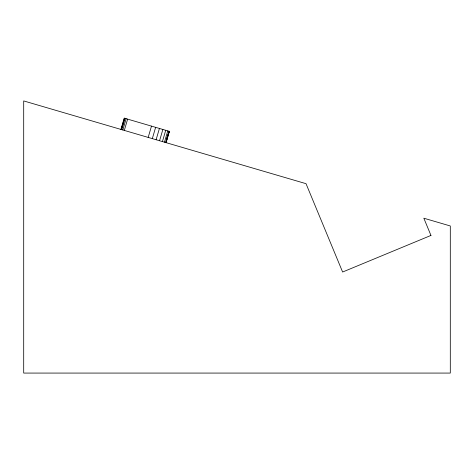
<?xml version="1.0" encoding="UTF-8"?>
<svg xmlns="http://www.w3.org/2000/svg" width="474" height="474" viewBox="0 0 474 474"><rect width="100%" height="100%" fill="white"/><g stroke="black" fill="none" stroke-linecap="round" stroke-linejoin="round"><path stroke-width="0.71" d="M120.923 129.426L124.235 118.133L169.408 131.375L166.101 142.668M121.137 129.485L124.443 118.192M121.919 127.417L123.015 123.91M123.358 122.476L123.987 120.36M121.777 129.675L125.083 118.382M122.837 129.989L126.143 118.696M124.318 130.421L127.63 119.128M148.184 137.419L151.496 126.125M152.32 138.627L155.632 127.334M156.112 139.741L159.424 128.448M159.56 140.748L162.866 129.455M162.422 141.59L165.728 130.297M164.466 142.188L167.772 130.895M167.055 137.578L167.672 135.463M165.693 142.55L168.999 131.257M166.143 141.145L169.117 131.286M169.129 131.292L166.119 141.904L169.23 131.322M430.961 235.43L342.619 272.023L306.032 183.681L23.7 100.926L23.7 373.074L450.3 373.074L450.3 225.968L423.827 218.206L430.961 235.43"/></g></svg>
